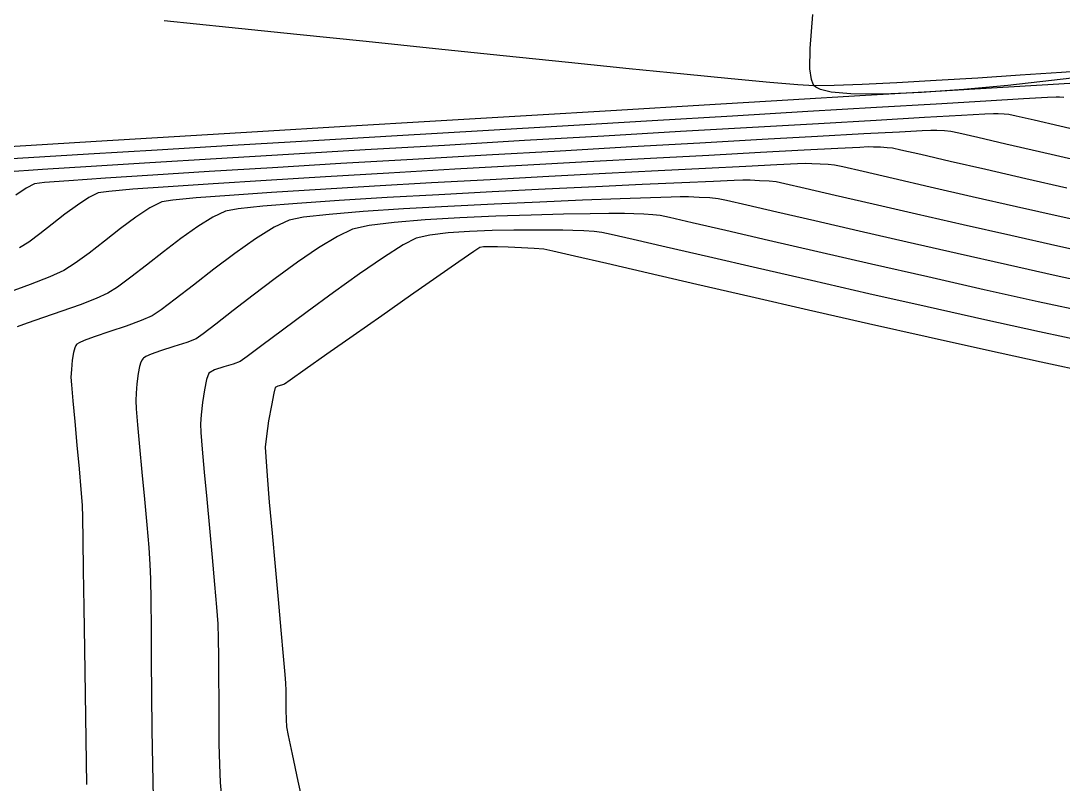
# Model space of a CAD drawing. Header units: metres. Extents: x 708868 to 711043, y 5411316 to 5413138.
# Drawn here: x 709798.53 to 709845.91, y 5411760.12 to 5411794.83 of the extents above; entities that cross this region are included whole.
import ezdxf

# ---------------------------------------------------------------- set-up
doc = ezdxf.new("R2010")
doc.units = ezdxf.units.M
for name, color, linetype in [('Rionegro 2010_Contours', 7, 'Continuous'), ('Rionegro 2014_Contours', 7, 'Continuous'), ('Rionegro 2018_Contours', 7, 'Continuous')]:
    doc.layers.add(name, color=color, linetype=linetype)

msp = doc.modelspace()

# ---------------------------------------------------------------- linework, layer by layer
at = {"layer": 'Rionegro 2010_Contours'}
for points in [[(709847.232, 5411792.33, 232), (709845.38, 5411792.11, 232), (709843.4, 5411791.896, 232), (709841.394, 5411791.708, 232), (709839.466, 5411791.567, 232), (709837.719, 5411791.493, 232), (709836.256, 5411791.507, 232), (709835.36, 5411791.594, 232), (709834.882, 5411791.71, 232), (709834.668, 5411791.815, 232), (709834.595, 5411791.876, 232), (709834.542, 5411791.947, 232), (709834.461, 5411792.16, 232), (709834.395, 5411792.647, 232), (709834.4, 5411793.574, 232), (709834.533, 5411795.112, 232)], [(709846.951, 5411792.028, 233), (709845.213, 5411791.925, 233), (709842.912, 5411791.788, 233), (709840.125, 5411791.622, 233), (709836.925, 5411791.431, 233), (709833.388, 5411791.22, 233), (709829.589, 5411790.993, 233), (709825.603, 5411790.755, 233), (709821.504, 5411790.511, 233), (709817.369, 5411790.264, 233), (709813.271, 5411790.019, 233), (709809.286, 5411789.781, 233), (709805.49, 5411789.555, 233), (709801.955, 5411789.343, 233), (709798.759, 5411789.153, 233), (709795.976, 5411788.986, 233)], [(709845.933, 5411791.349, 234), (709845.744, 5411791.358, 234), (709845.592, 5411791.361, 234), (709845.2, 5411791.339, 234), (709844.109, 5411791.276, 234), (709842.396, 5411791.176, 234), (709840.139, 5411791.044, 234), (709837.416, 5411790.885, 234), (709834.304, 5411790.702, 234), (709830.881, 5411790.501, 234), (709827.224, 5411790.286, 234), (709823.411, 5411790.061, 234), (709819.52, 5411789.832, 234), (709815.628, 5411789.601, 234), (709811.813, 5411789.375, 234), (709808.151, 5411789.157, 234), (709804.722, 5411788.952, 234), (709801.603, 5411788.764, 234), (709798.87, 5411788.598, 234), (709796.602, 5411788.459, 234)], [(709846.488, 5411788.498, 236), (709844.828, 5411788.878, 236), (709843.301, 5411789.229, 236), (709842.036, 5411789.522, 236), (709841.159, 5411789.724, 236), (709840.799, 5411789.804, 236), (709840.52, 5411789.828, 236), (709840.173, 5411789.844, 236), (709839.894, 5411789.85, 236), (709839.506, 5411789.83, 236), (709838.465, 5411789.774, 236), (709836.852, 5411789.685, 236), (709834.747, 5411789.569, 236), (709832.231, 5411789.429, 236), (709829.387, 5411789.27, 236), (709826.295, 5411789.096, 236), (709823.037, 5411788.911, 236), (709819.693, 5411788.72, 236), (709816.345, 5411788.527, 236), (709813.073, 5411788.336, 236), (709809.96, 5411788.151, 236), (709807.086, 5411787.977, 236), (709804.533, 5411787.818, 236), (709802.381, 5411787.678, 236), (709800.712, 5411787.562, 236), (709799.607, 5411787.474, 236), (709799.147, 5411787.419, 236), (709798.764, 5411787.223, 236), (709798.3, 5411786.905, 236)], [(709846.079, 5411787.223, 237), (709844.204, 5411787.648, 237), (709842.393, 5411788.064, 237), (709840.766, 5411788.439, 237), (709839.438, 5411788.747, 237), (709838.529, 5411788.956, 237), (709838.155, 5411789.038, 237), (709837.914, 5411789.061, 237), (709837.601, 5411789.079, 237), (709837.288, 5411789.091, 237), (709837.045, 5411789.094, 237), (709836.666, 5411789.076, 237), (709835.67, 5411789.025, 237), (709834.138, 5411788.945, 237), (709832.152, 5411788.84, 237), (709829.794, 5411788.714, 237), (709827.144, 5411788.571, 237), (709824.285, 5411788.415, 237), (709821.296, 5411788.249, 237), (709818.261, 5411788.079, 237), (709815.259, 5411787.907, 237), (709812.373, 5411787.738, 237), (709809.684, 5411787.576, 237), (709807.273, 5411787.424, 237), (709805.222, 5411787.287, 237), (709803.612, 5411787.17, 237), (709802.524, 5411787.074, 237), (709802.04, 5411787.006, 237), (709801.61, 5411786.795, 237), (709801.096, 5411786.456, 237), (709800.533, 5411786.036, 237), (709799.955, 5411785.584, 237), (709799.396, 5411785.147, 237), (709798.89, 5411784.773, 237), (709798.471, 5411784.51, 237)], [(709847.749, 5411785.49, 238), (709845.821, 5411785.915, 238), (709843.793, 5411786.372, 238), (709841.77, 5411786.833, 238), (709839.862, 5411787.272, 238), (709838.174, 5411787.663, 238), (709836.815, 5411787.977, 238), (709835.892, 5411788.189, 238), (709835.512, 5411788.272, 238), (709835.226, 5411788.299, 238), (709834.855, 5411788.32, 238), (709834.484, 5411788.334, 238), (709834.196, 5411788.339, 238), (709833.831, 5411788.323, 238), (709832.899, 5411788.279, 238), (709831.48, 5411788.21, 238), (709829.654, 5411788.119, 238), (709827.5, 5411788.01, 238), (709825.097, 5411787.886, 238), (709822.526, 5411787.751, 238), (709819.866, 5411787.608, 238), (709817.196, 5411787.461, 238), (709814.596, 5411787.313, 238), (709812.146, 5411787.167, 238), (709809.926, 5411787.026, 238), (709808.015, 5411786.895, 238), (709806.492, 5411786.777, 238), (709805.438, 5411786.675, 238), (709804.932, 5411786.593, 238), (709804.395, 5411786.329, 238), (709803.754, 5411785.906, 238), (709803.051, 5411785.382, 238), (709802.33, 5411784.818, 238), (709801.631, 5411784.273, 238), (709801, 5411783.806, 238), (709800.477, 5411783.477, 238), (709799.846, 5411783.191, 238), (709798.948, 5411782.839, 238), (709797.913, 5411782.458, 238)], [(709847.663, 5411784.149, 239), (709845.669, 5411784.585, 239), (709843.534, 5411785.063, 239), (709841.357, 5411785.556, 239), (709839.235, 5411786.042, 239), (709837.266, 5411786.496, 239), (709835.547, 5411786.894, 239), (709834.176, 5411787.211, 239), (709833.251, 5411787.423, 239), (709832.869, 5411787.506, 239), (709832.538, 5411787.537, 239), (709832.109, 5411787.562, 239), (709831.68, 5411787.578, 239), (709831.347, 5411787.583, 239), (709830.96, 5411787.569, 239), (709830.006, 5411787.529, 239), (709828.577, 5411787.467, 239), (709826.765, 5411787.384, 239), (709824.663, 5411787.286, 239), (709822.361, 5411787.174, 239), (709819.952, 5411787.053, 239), (709817.528, 5411786.924, 239), (709815.181, 5411786.791, 239), (709813.004, 5411786.658, 239), (709811.087, 5411786.527, 239), (709809.524, 5411786.402, 239), (709808.405, 5411786.285, 239), (709807.824, 5411786.18, 239), (709807.255, 5411785.908, 239), (709806.565, 5411785.472, 239), (709805.8, 5411784.926, 239), (709805.007, 5411784.324, 239), (709804.233, 5411783.721, 239), (709803.523, 5411783.17, 239), (709802.924, 5411782.726, 239), (709802.483, 5411782.444, 239), (709801.952, 5411782.205, 239), (709801.22, 5411781.923, 239), (709800.387, 5411781.625, 239), (709799.552, 5411781.334, 239), (709798.816, 5411781.076, 239), (709798.365, 5411780.909, 239)], [(709847.053, 5411781.564, 241), (709844.777, 5411782.058, 241), (709842.31, 5411782.605, 241), (709839.749, 5411783.183, 241), (709837.196, 5411783.765, 241), (709834.749, 5411784.327, 241), (709832.507, 5411784.844, 241), (709830.57, 5411785.293, 241), (709829.038, 5411785.647, 241), (709828.009, 5411785.882, 241), (709827.583, 5411785.974, 241), (709827.26, 5411786.006, 241), (709826.842, 5411786.034, 241), (709826.393, 5411786.055, 241), (709825.974, 5411786.068, 241), (709825.648, 5411786.072, 241), (709825.254, 5411786.068, 241), (709824.4, 5411786.055, 241), (709823.19, 5411786.032, 241), (709821.729, 5411785.994, 241), (709820.125, 5411785.941, 241), (709818.48, 5411785.87, 241), (709816.901, 5411785.778, 241), (709815.492, 5411785.663, 241), (709814.36, 5411785.522, 241), (709813.609, 5411785.354, 241), (709812.92, 5411785.031, 241), (709812.063, 5411784.511, 241), (709811.098, 5411783.852, 241), (709810.088, 5411783.116, 241), (709809.093, 5411782.362, 241), (709808.175, 5411781.652, 241), (709807.394, 5411781.044, 241), (709806.814, 5411780.599, 241), (709806.494, 5411780.378, 241), (709806.07, 5411780.207, 241), (709805.488, 5411780.02, 241), (709804.876, 5411779.826, 241), (709804.449, 5411779.673, 241), (709804.208, 5411779.562, 241), (709804.1, 5411779.49, 241), (709804.065, 5411779.456, 241), (709804.038, 5411779.417, 241), (709803.988, 5411779.317, 241), (709803.924, 5411779.118, 241), (709803.858, 5411778.789, 241), (709803.8, 5411778.332, 241), (709803.766, 5411777.899, 241), (709803.749, 5411777.568, 241), (709803.768, 5411777.194, 241), (709803.83, 5411776.458, 241), (709803.922, 5411775.46, 241), (709804.031, 5411774.302, 241), (709804.145, 5411773.087, 241), (709804.252, 5411771.914, 241), (709804.338, 5411770.888, 241), (709804.392, 5411770.108, 241), (709804.413, 5411769.462, 241), (709804.43, 5411768.476, 241), (709804.444, 5411767.223, 241), (709804.456, 5411765.776, 241), (709804.47, 5411764.207, 241), (709804.487, 5411762.591, 241), (709804.509, 5411760.999, 241), (709804.537, 5411759.503, 241)], [(709847.104, 5411780.197, 242), (709844.833, 5411780.685, 242), (709842.345, 5411781.233, 242), (709839.729, 5411781.819, 242), (709837.075, 5411782.421, 242), (709834.473, 5411783.016, 242), (709832.011, 5411783.583, 242), (709829.779, 5411784.099, 242), (709827.867, 5411784.542, 242), (709826.363, 5411784.889, 242), (709825.358, 5411785.119, 242), (709824.94, 5411785.209, 242), (709824.583, 5411785.244, 242), (709824.12, 5411785.274, 242), (709823.623, 5411785.298, 242), (709823.159, 5411785.312, 242), (709822.799, 5411785.317, 242), (709822.445, 5411785.318, 242), (709821.794, 5411785.319, 242), (709820.933, 5411785.314, 242), (709819.949, 5411785.294, 242), (709818.928, 5411785.254, 242), (709817.955, 5411785.186, 242), (709817.118, 5411785.084, 242), (709816.501, 5411784.941, 242), (709815.901, 5411784.638, 242), (709815.012, 5411784.074, 242), (709813.927, 5411783.328, 242), (709812.738, 5411782.477, 242), (709811.539, 5411781.597, 242), (709810.423, 5411780.767, 242), (709809.483, 5411780.063, 242), (709808.811, 5411779.564, 242), (709808.5, 5411779.345, 242), (709808.179, 5411779.226, 242), (709807.748, 5411779.101, 242), (709807.337, 5411778.963, 242), (709807.078, 5411778.805, 242), (709806.969, 5411778.528, 242), (709806.868, 5411778.045, 242), (709806.784, 5411777.471, 242), (709806.723, 5411776.919, 242), (709806.693, 5411776.505, 242), (709806.711, 5411776.116, 242), (709806.772, 5411775.352, 242), (709806.866, 5411774.309, 242), (709806.98, 5411773.079, 242), (709807.104, 5411771.756, 242), (709807.227, 5411770.435, 242), (709807.337, 5411769.208, 242), (709807.424, 5411768.17, 242), (709807.476, 5411767.415, 242), (709807.5, 5411766.741, 242), (709807.512, 5411765.914, 242), (709807.517, 5411764.978, 242), (709807.519, 5411763.977, 242), (709807.522, 5411762.954, 242), (709807.532, 5411761.954, 242), (709807.552, 5411761.02, 242), (709807.588, 5411760.196, 242), (709807.643, 5411759.527, 242)], [(709847.168, 5411778.828, 243), (709844.912, 5411779.308, 243), (709842.421, 5411779.853, 243), (709839.775, 5411780.442, 243), (709837.054, 5411781.056, 243), (709834.339, 5411781.675, 243), (709831.712, 5411782.278, 243), (709829.252, 5411782.845, 243), (709827.041, 5411783.356, 243), (709825.159, 5411783.792, 243), (709823.687, 5411784.131, 243), (709822.706, 5411784.355, 243), (709822.297, 5411784.443, 243), (709821.867, 5411784.481, 243), (709821.284, 5411784.514, 243), (709820.681, 5411784.539, 243), (709820.192, 5411784.556, 243), (709819.95, 5411784.561, 243), (709819.776, 5411784.561, 243), (709819.56, 5411784.554, 243), (709819.393, 5411784.528, 243), (709819.12, 5411784.346, 243), (709818.434, 5411783.871, 243), (709817.44, 5411783.177, 243), (709816.241, 5411782.336, 243), (709814.94, 5411781.423, 243), (709813.639, 5411780.509, 243), (709812.442, 5411779.668, 243), (709811.453, 5411778.972, 243), (709810.773, 5411778.496, 243), (709810.506, 5411778.312, 243), (709810.372, 5411778.266, 243), (709810.203, 5411778.215, 243), (709810.091, 5411778.155, 243), (709810.025, 5411777.905, 243), (709809.914, 5411777.345, 243), (709809.791, 5411776.639, 243), (709809.688, 5411775.95, 243), (709809.636, 5411775.442, 243), (709809.656, 5411775.007, 243), (709809.721, 5411774.137, 243), (709809.821, 5411772.943, 243), (709809.944, 5411771.534, 243), (709810.08, 5411770.021, 243), (709810.218, 5411768.512, 243), (709810.346, 5411767.118, 243), (709810.453, 5411765.949, 243), (709810.528, 5411765.113, 243), (709810.56, 5411764.722, 243), (709810.569, 5411764.386, 243), (709810.571, 5411763.954, 243), (709810.573, 5411763.49, 243), (709810.581, 5411763.059, 243), (709810.603, 5411762.725, 243), (709810.677, 5411762.339, 243), (709810.858, 5411761.483, 243), (709811.123, 5411760.256, 243), (709811.449, 5411758.754, 243)]]:
    msp.add_polyline3d(points, dxfattribs=at)
at = {"layer": 'Rionegro 2014_Contours'}
for points in [[(709847.563, 5411792.602, 232), (709845.834, 5411792.481, 232), (709843.96, 5411792.354, 232), (709842.029, 5411792.228, 232), (709840.13, 5411792.111, 232), (709838.349, 5411792.009, 232), (709836.775, 5411791.931, 232), (709835.494, 5411791.884, 232), (709834.595, 5411791.876, 232), (709833.851, 5411791.919, 232), (709832.569, 5411792.026, 232), (709830.817, 5411792.189, 232), (709828.662, 5411792.399, 232), (709826.173, 5411792.649, 232), (709823.416, 5411792.931, 232), (709820.459, 5411793.236, 232), (709817.371, 5411793.558, 232), (709814.217, 5411793.886, 232), (709811.066, 5411794.214, 232), (709807.986, 5411794.534, 232), (709805.043, 5411794.837, 232)], [(709846.951, 5411792.028, 233), (709845.213, 5411791.925, 233), (709842.912, 5411791.788, 233), (709840.125, 5411791.622, 233), (709836.925, 5411791.431, 233), (709833.388, 5411791.22, 233), (709829.589, 5411790.993, 233), (709825.603, 5411790.755, 233), (709821.504, 5411790.511, 233), (709817.369, 5411790.264, 233), (709813.271, 5411790.019, 233), (709809.286, 5411789.781, 233), (709805.49, 5411789.555, 233), (709801.955, 5411789.343, 233), (709798.759, 5411789.153, 233), (709795.976, 5411788.986, 233)], [(709845.933, 5411791.349, 234), (709845.744, 5411791.358, 234), (709845.592, 5411791.361, 234), (709845.2, 5411791.339, 234), (709844.109, 5411791.276, 234), (709842.396, 5411791.176, 234), (709840.139, 5411791.044, 234), (709837.416, 5411790.885, 234), (709834.304, 5411790.702, 234), (709830.881, 5411790.501, 234), (709827.224, 5411790.286, 234), (709823.411, 5411790.061, 234), (709819.52, 5411789.832, 234), (709815.628, 5411789.601, 234), (709811.813, 5411789.375, 234), (709808.151, 5411789.157, 234), (709804.722, 5411788.952, 234), (709801.603, 5411788.764, 234), (709798.87, 5411788.598, 234), (709796.602, 5411788.459, 234)], [(709847.117, 5411789.725, 235), (709845.75, 5411790.039, 235), (709844.592, 5411790.307, 235), (709843.777, 5411790.495, 235), (709843.442, 5411790.57, 235), (709843.227, 5411790.588, 235), (709842.959, 5411790.601, 235), (709842.743, 5411790.605, 235), (709842.351, 5411790.584, 235), (709841.28, 5411790.524, 235), (709839.608, 5411790.429, 235), (709837.414, 5411790.304, 235), (709834.78, 5411790.153, 235), (709831.785, 5411789.981, 235), (709828.508, 5411789.793, 235), (709825.029, 5411789.591, 235), (709821.428, 5411789.382, 235), (709817.785, 5411789.169, 235), (709814.179, 5411788.958, 235), (709810.691, 5411788.751, 235), (709807.399, 5411788.555, 235), (709804.385, 5411788.372, 235), (709801.727, 5411788.209, 235), (709799.505, 5411788.069, 235), (709797.799, 5411787.956, 235)], [(709846.488, 5411788.498, 236), (709844.828, 5411788.878, 236), (709843.301, 5411789.229, 236), (709842.036, 5411789.522, 236), (709841.159, 5411789.724, 236), (709840.799, 5411789.804, 236), (709840.52, 5411789.828, 236), (709840.173, 5411789.844, 236), (709839.894, 5411789.85, 236), (709839.506, 5411789.83, 236), (709838.465, 5411789.774, 236), (709836.852, 5411789.685, 236), (709834.747, 5411789.569, 236), (709832.231, 5411789.429, 236), (709829.387, 5411789.27, 236), (709826.295, 5411789.096, 236), (709823.037, 5411788.911, 236), (709819.693, 5411788.72, 236), (709816.345, 5411788.527, 236), (709813.073, 5411788.336, 236), (709809.96, 5411788.151, 236), (709807.086, 5411787.977, 236), (709804.533, 5411787.818, 236), (709802.381, 5411787.678, 236), (709800.712, 5411787.562, 236), (709799.607, 5411787.474, 236), (709799.147, 5411787.419, 236), (709798.764, 5411787.223, 236), (709798.3, 5411786.905, 236)], [(709846.079, 5411787.223, 237), (709844.204, 5411787.648, 237), (709842.393, 5411788.064, 237), (709840.766, 5411788.439, 237), (709839.438, 5411788.747, 237), (709838.529, 5411788.956, 237), (709838.155, 5411789.038, 237), (709837.914, 5411789.061, 237), (709837.601, 5411789.079, 237), (709837.288, 5411789.091, 237), (709837.045, 5411789.094, 237), (709836.666, 5411789.076, 237), (709835.67, 5411789.025, 237), (709834.138, 5411788.945, 237), (709832.152, 5411788.84, 237), (709829.794, 5411788.714, 237), (709827.144, 5411788.571, 237), (709824.285, 5411788.415, 237), (709821.296, 5411788.249, 237), (709818.261, 5411788.079, 237), (709815.259, 5411787.907, 237), (709812.373, 5411787.738, 237), (709809.684, 5411787.576, 237), (709807.273, 5411787.424, 237), (709805.222, 5411787.287, 237), (709803.612, 5411787.17, 237), (709802.524, 5411787.074, 237), (709802.04, 5411787.006, 237), (709801.61, 5411786.795, 237), (709801.096, 5411786.456, 237), (709800.533, 5411786.036, 237), (709799.955, 5411785.584, 237), (709799.396, 5411785.147, 237), (709798.89, 5411784.773, 237), (709798.471, 5411784.51, 237)], [(709847.749, 5411785.49, 238), (709845.821, 5411785.915, 238), (709843.793, 5411786.372, 238), (709841.77, 5411786.833, 238), (709839.862, 5411787.272, 238), (709838.174, 5411787.663, 238), (709836.815, 5411787.977, 238), (709835.892, 5411788.189, 238), (709835.512, 5411788.272, 238), (709835.226, 5411788.299, 238), (709834.855, 5411788.32, 238), (709834.484, 5411788.334, 238), (709834.196, 5411788.339, 238), (709833.831, 5411788.323, 238), (709832.899, 5411788.279, 238), (709831.48, 5411788.21, 238), (709829.654, 5411788.119, 238), (709827.5, 5411788.01, 238), (709825.097, 5411787.886, 238), (709822.526, 5411787.751, 238), (709819.866, 5411787.608, 238), (709817.196, 5411787.461, 238), (709814.596, 5411787.313, 238), (709812.146, 5411787.167, 238), (709809.926, 5411787.026, 238), (709808.015, 5411786.895, 238), (709806.492, 5411786.777, 238), (709805.438, 5411786.675, 238), (709804.932, 5411786.593, 238), (709804.395, 5411786.329, 238), (709803.754, 5411785.906, 238), (709803.051, 5411785.382, 238), (709802.33, 5411784.818, 238), (709801.631, 5411784.273, 238), (709801, 5411783.806, 238), (709800.477, 5411783.477, 238), (709799.846, 5411783.191, 238), (709798.948, 5411782.839, 238), (709797.913, 5411782.458, 238)], [(709847.663, 5411784.149, 239), (709845.669, 5411784.585, 239), (709843.534, 5411785.063, 239), (709841.357, 5411785.556, 239), (709839.235, 5411786.042, 239), (709837.266, 5411786.496, 239), (709835.547, 5411786.894, 239), (709834.176, 5411787.211, 239), (709833.251, 5411787.423, 239), (709832.869, 5411787.506, 239), (709832.538, 5411787.537, 239), (709832.109, 5411787.562, 239), (709831.68, 5411787.578, 239), (709831.347, 5411787.583, 239), (709830.96, 5411787.569, 239), (709830.006, 5411787.529, 239), (709828.577, 5411787.467, 239), (709826.765, 5411787.384, 239), (709824.663, 5411787.286, 239), (709822.361, 5411787.174, 239), (709819.952, 5411787.053, 239), (709817.528, 5411786.924, 239), (709815.181, 5411786.791, 239), (709813.004, 5411786.658, 239), (709811.087, 5411786.527, 239), (709809.524, 5411786.402, 239), (709808.405, 5411786.285, 239), (709807.824, 5411786.18, 239), (709807.255, 5411785.908, 239), (709806.565, 5411785.472, 239), (709805.8, 5411784.926, 239), (709805.007, 5411784.324, 239), (709804.233, 5411783.721, 239), (709803.523, 5411783.17, 239), (709802.924, 5411782.726, 239), (709802.483, 5411782.444, 239), (709801.952, 5411782.205, 239), (709801.22, 5411781.923, 239), (709800.387, 5411781.625, 239), (709799.552, 5411781.334, 239), (709798.816, 5411781.076, 239), (709798.365, 5411780.909, 239)], [(709847.623, 5411782.8, 240), (709845.59, 5411783.241, 240), (709843.385, 5411783.73, 240), (709841.097, 5411784.246, 240), (709838.816, 5411784.766, 240), (709836.629, 5411785.268, 240), (709834.626, 5411785.731, 240), (709832.895, 5411786.131, 240), (709831.526, 5411786.448, 240), (709830.607, 5411786.658, 240), (709830.226, 5411786.74, 240), (709829.85, 5411786.776, 240), (709829.363, 5411786.804, 240), (709828.876, 5411786.822, 240), (709828.497, 5411786.828, 240), (709828.096, 5411786.817, 240), (709827.154, 5411786.786, 240), (709825.773, 5411786.736, 240), (709824.058, 5411786.671, 240), (709822.112, 5411786.59, 240), (709820.038, 5411786.497, 240), (709817.941, 5411786.392, 240), (709815.923, 5411786.279, 240), (709814.088, 5411786.158, 240), (709812.539, 5411786.031, 240), (709811.381, 5411785.9, 240), (709810.717, 5411785.767, 240), (709810.038, 5411785.442, 240), (709809.197, 5411784.914, 240), (709808.261, 5411784.254, 240), (709807.296, 5411783.531, 240), (709806.369, 5411782.815, 240), (709805.548, 5411782.176, 240), (709804.899, 5411781.685, 240), (709804.489, 5411781.411, 240), (709803.998, 5411781.198, 240), (709803.32, 5411780.954, 240), (709802.571, 5411780.7, 240), (709801.865, 5411780.459, 240), (709801.411, 5411780.291, 240), (709801.174, 5411780.187, 240), (709801.078, 5411780.13, 240), (709801.052, 5411780.106, 240), (709801.026, 5411780.068, 240), (709800.979, 5411779.963, 240), (709800.921, 5411779.751, 240), (709800.865, 5411779.408, 240), (709800.824, 5411778.969, 240), (709800.805, 5411778.631, 240), (709800.825, 5411778.272, 240), (709800.887, 5411777.558, 240), (709800.976, 5411776.607, 240), (709801.077, 5411775.536, 240), (709801.175, 5411774.467, 240), (709801.257, 5411773.515, 240), (709801.308, 5411772.801, 240), (709801.325, 5411772.247, 240), (709801.344, 5411771.234, 240), (709801.365, 5411769.845, 240), (709801.389, 5411768.161, 240), (709801.415, 5411766.264, 240), (709801.444, 5411764.234, 240), (709801.475, 5411762.152, 240), (709801.509, 5411760.1, 240)], [(709847.053, 5411781.564, 241), (709844.777, 5411782.058, 241), (709842.31, 5411782.605, 241), (709839.749, 5411783.183, 241), (709837.196, 5411783.765, 241), (709834.749, 5411784.327, 241), (709832.507, 5411784.844, 241), (709830.57, 5411785.293, 241), (709829.038, 5411785.647, 241), (709828.009, 5411785.882, 241), (709827.583, 5411785.974, 241), (709827.26, 5411786.006, 241), (709826.842, 5411786.034, 241), (709826.393, 5411786.055, 241), (709825.974, 5411786.068, 241), (709825.648, 5411786.072, 241), (709825.254, 5411786.068, 241), (709824.4, 5411786.055, 241), (709823.19, 5411786.032, 241), (709821.729, 5411785.994, 241), (709820.125, 5411785.941, 241), (709818.48, 5411785.87, 241), (709816.901, 5411785.778, 241), (709815.492, 5411785.663, 241), (709814.36, 5411785.522, 241), (709813.609, 5411785.354, 241), (709812.92, 5411785.031, 241), (709812.063, 5411784.511, 241), (709811.098, 5411783.852, 241), (709810.088, 5411783.116, 241), (709809.093, 5411782.362, 241), (709808.175, 5411781.652, 241), (709807.394, 5411781.044, 241), (709806.814, 5411780.599, 241), (709806.494, 5411780.378, 241), (709806.07, 5411780.207, 241), (709805.488, 5411780.02, 241), (709804.876, 5411779.826, 241), (709804.449, 5411779.673, 241), (709804.208, 5411779.562, 241), (709804.1, 5411779.49, 241), (709804.065, 5411779.456, 241), (709804.038, 5411779.417, 241), (709803.988, 5411779.317, 241), (709803.924, 5411779.118, 241), (709803.858, 5411778.789, 241), (709803.8, 5411778.332, 241), (709803.766, 5411777.899, 241), (709803.749, 5411777.568, 241), (709803.768, 5411777.194, 241), (709803.83, 5411776.458, 241), (709803.922, 5411775.46, 241), (709804.031, 5411774.302, 241), (709804.145, 5411773.087, 241), (709804.252, 5411771.914, 241), (709804.338, 5411770.888, 241), (709804.392, 5411770.108, 241), (709804.413, 5411769.462, 241), (709804.43, 5411768.476, 241), (709804.444, 5411767.223, 241), (709804.456, 5411765.776, 241), (709804.47, 5411764.207, 241), (709804.487, 5411762.591, 241), (709804.509, 5411760.999, 241), (709804.537, 5411759.503, 241)], [(709847.104, 5411780.197, 242), (709844.833, 5411780.685, 242), (709842.345, 5411781.233, 242), (709839.729, 5411781.819, 242), (709837.075, 5411782.421, 242), (709834.473, 5411783.016, 242), (709832.011, 5411783.583, 242), (709829.779, 5411784.099, 242), (709827.867, 5411784.542, 242), (709826.363, 5411784.889, 242), (709825.358, 5411785.119, 242), (709824.94, 5411785.209, 242), (709824.583, 5411785.244, 242), (709824.12, 5411785.274, 242), (709823.623, 5411785.298, 242), (709823.159, 5411785.312, 242), (709822.799, 5411785.317, 242), (709822.445, 5411785.318, 242), (709821.794, 5411785.319, 242), (709820.933, 5411785.314, 242), (709819.949, 5411785.294, 242), (709818.928, 5411785.254, 242), (709817.955, 5411785.186, 242), (709817.118, 5411785.084, 242), (709816.501, 5411784.941, 242), (709815.901, 5411784.638, 242), (709815.012, 5411784.074, 242), (709813.927, 5411783.328, 242), (709812.738, 5411782.477, 242), (709811.539, 5411781.597, 242), (709810.423, 5411780.767, 242), (709809.483, 5411780.063, 242), (709808.811, 5411779.564, 242), (709808.5, 5411779.345, 242), (709808.179, 5411779.226, 242), (709807.748, 5411779.101, 242), (709807.337, 5411778.963, 242), (709807.078, 5411778.805, 242), (709806.969, 5411778.528, 242), (709806.868, 5411778.045, 242), (709806.784, 5411777.471, 242), (709806.723, 5411776.919, 242), (709806.693, 5411776.505, 242), (709806.711, 5411776.116, 242), (709806.772, 5411775.352, 242), (709806.866, 5411774.309, 242), (709806.98, 5411773.079, 242), (709807.104, 5411771.756, 242), (709807.227, 5411770.435, 242), (709807.337, 5411769.208, 242), (709807.424, 5411768.17, 242), (709807.476, 5411767.415, 242), (709807.5, 5411766.741, 242), (709807.512, 5411765.914, 242), (709807.517, 5411764.978, 242), (709807.519, 5411763.977, 242), (709807.522, 5411762.954, 242), (709807.532, 5411761.954, 242), (709807.552, 5411761.02, 242), (709807.588, 5411760.196, 242), (709807.643, 5411759.527, 242)], [(709847.168, 5411778.828, 243), (709844.912, 5411779.308, 243), (709842.421, 5411779.853, 243), (709839.775, 5411780.442, 243), (709837.054, 5411781.056, 243), (709834.339, 5411781.675, 243), (709831.712, 5411782.278, 243), (709829.252, 5411782.845, 243), (709827.041, 5411783.356, 243), (709825.159, 5411783.792, 243), (709823.687, 5411784.131, 243), (709822.706, 5411784.355, 243), (709822.297, 5411784.443, 243), (709821.867, 5411784.481, 243), (709821.284, 5411784.514, 243), (709820.681, 5411784.539, 243), (709820.192, 5411784.556, 243), (709819.95, 5411784.561, 243), (709819.776, 5411784.561, 243), (709819.56, 5411784.554, 243), (709819.393, 5411784.528, 243), (709819.12, 5411784.346, 243), (709818.434, 5411783.871, 243), (709817.44, 5411783.177, 243), (709816.241, 5411782.336, 243), (709814.94, 5411781.423, 243), (709813.639, 5411780.509, 243), (709812.442, 5411779.668, 243), (709811.453, 5411778.972, 243), (709810.773, 5411778.496, 243), (709810.506, 5411778.312, 243), (709810.372, 5411778.266, 243), (709810.203, 5411778.215, 243), (709810.091, 5411778.155, 243), (709810.025, 5411777.905, 243), (709809.914, 5411777.345, 243), (709809.791, 5411776.639, 243), (709809.688, 5411775.95, 243), (709809.636, 5411775.442, 243), (709809.656, 5411775.007, 243), (709809.721, 5411774.137, 243), (709809.821, 5411772.943, 243), (709809.944, 5411771.534, 243), (709810.08, 5411770.021, 243), (709810.218, 5411768.512, 243), (709810.346, 5411767.118, 243), (709810.453, 5411765.949, 243), (709810.528, 5411765.113, 243), (709810.56, 5411764.722, 243), (709810.569, 5411764.386, 243), (709810.571, 5411763.954, 243), (709810.573, 5411763.49, 243), (709810.581, 5411763.059, 243), (709810.603, 5411762.725, 243), (709810.677, 5411762.339, 243), (709810.858, 5411761.483, 243), (709811.123, 5411760.256, 243), (709811.449, 5411758.754, 243)]]:
    msp.add_polyline3d(points, dxfattribs=at)
at = {"layer": 'Rionegro 2018_Contours'}
for points in [[(709847.563, 5411792.602, 232), (709845.834, 5411792.481, 232), (709843.96, 5411792.354, 232), (709842.029, 5411792.228, 232), (709840.13, 5411792.111, 232), (709838.349, 5411792.009, 232), (709836.775, 5411791.931, 232), (709835.494, 5411791.884, 232), (709834.595, 5411791.876, 232), (709833.851, 5411791.919, 232), (709832.569, 5411792.026, 232), (709830.817, 5411792.189, 232), (709828.662, 5411792.399, 232), (709826.173, 5411792.649, 232), (709823.416, 5411792.931, 232), (709820.459, 5411793.236, 232), (709817.371, 5411793.558, 232), (709814.217, 5411793.886, 232), (709811.066, 5411794.214, 232), (709807.986, 5411794.534, 232), (709805.043, 5411794.837, 232)], [(709846.951, 5411792.028, 233), (709845.213, 5411791.925, 233), (709842.912, 5411791.788, 233), (709840.125, 5411791.622, 233), (709836.925, 5411791.431, 233), (709833.388, 5411791.22, 233), (709829.589, 5411790.993, 233), (709825.603, 5411790.755, 233), (709821.504, 5411790.511, 233), (709817.369, 5411790.264, 233), (709813.271, 5411790.019, 233), (709809.286, 5411789.781, 233), (709805.49, 5411789.555, 233), (709801.955, 5411789.343, 233), (709798.759, 5411789.153, 233), (709795.976, 5411788.986, 233)], [(709845.933, 5411791.349, 234), (709845.744, 5411791.358, 234), (709845.592, 5411791.361, 234), (709845.2, 5411791.339, 234), (709844.109, 5411791.276, 234), (709842.396, 5411791.176, 234), (709840.139, 5411791.044, 234), (709837.416, 5411790.885, 234), (709834.304, 5411790.702, 234), (709830.881, 5411790.501, 234), (709827.224, 5411790.286, 234), (709823.411, 5411790.061, 234), (709819.52, 5411789.832, 234), (709815.628, 5411789.601, 234), (709811.813, 5411789.375, 234), (709808.151, 5411789.157, 234), (709804.722, 5411788.952, 234), (709801.603, 5411788.764, 234), (709798.87, 5411788.598, 234), (709796.602, 5411788.459, 234)], [(709847.117, 5411789.725, 235), (709845.75, 5411790.039, 235), (709844.592, 5411790.307, 235), (709843.777, 5411790.495, 235), (709843.442, 5411790.57, 235), (709843.227, 5411790.588, 235), (709842.959, 5411790.601, 235), (709842.743, 5411790.605, 235), (709842.351, 5411790.584, 235), (709841.28, 5411790.524, 235), (709839.608, 5411790.429, 235), (709837.414, 5411790.304, 235), (709834.78, 5411790.153, 235), (709831.785, 5411789.981, 235), (709828.508, 5411789.793, 235), (709825.029, 5411789.591, 235), (709821.428, 5411789.382, 235), (709817.785, 5411789.169, 235), (709814.179, 5411788.958, 235), (709810.691, 5411788.751, 235), (709807.399, 5411788.555, 235), (709804.385, 5411788.372, 235), (709801.727, 5411788.209, 235), (709799.505, 5411788.069, 235), (709797.799, 5411787.956, 235)], [(709846.488, 5411788.498, 236), (709844.828, 5411788.878, 236), (709843.301, 5411789.229, 236), (709842.036, 5411789.522, 236), (709841.159, 5411789.724, 236), (709840.799, 5411789.804, 236), (709840.52, 5411789.828, 236), (709840.173, 5411789.844, 236), (709839.894, 5411789.85, 236), (709839.506, 5411789.83, 236), (709838.465, 5411789.774, 236), (709836.852, 5411789.685, 236), (709834.747, 5411789.569, 236), (709832.231, 5411789.429, 236), (709829.387, 5411789.27, 236), (709826.295, 5411789.096, 236), (709823.037, 5411788.911, 236), (709819.693, 5411788.72, 236), (709816.345, 5411788.527, 236), (709813.073, 5411788.336, 236), (709809.96, 5411788.151, 236), (709807.086, 5411787.977, 236), (709804.533, 5411787.818, 236), (709802.381, 5411787.678, 236), (709800.712, 5411787.562, 236), (709799.607, 5411787.474, 236), (709799.147, 5411787.419, 236), (709798.764, 5411787.223, 236), (709798.3, 5411786.905, 236)], [(709846.079, 5411787.223, 237), (709844.204, 5411787.648, 237), (709842.393, 5411788.064, 237), (709840.766, 5411788.439, 237), (709839.438, 5411788.747, 237), (709838.529, 5411788.956, 237), (709838.155, 5411789.038, 237), (709837.914, 5411789.061, 237), (709837.601, 5411789.079, 237), (709837.288, 5411789.091, 237), (709837.045, 5411789.094, 237), (709836.666, 5411789.076, 237), (709835.67, 5411789.025, 237), (709834.138, 5411788.945, 237), (709832.152, 5411788.84, 237), (709829.794, 5411788.714, 237), (709827.144, 5411788.571, 237), (709824.285, 5411788.415, 237), (709821.296, 5411788.249, 237), (709818.261, 5411788.079, 237), (709815.259, 5411787.907, 237), (709812.373, 5411787.738, 237), (709809.684, 5411787.576, 237), (709807.273, 5411787.424, 237), (709805.222, 5411787.287, 237), (709803.612, 5411787.17, 237), (709802.524, 5411787.074, 237), (709802.04, 5411787.006, 237), (709801.61, 5411786.795, 237), (709801.096, 5411786.456, 237), (709800.533, 5411786.036, 237), (709799.955, 5411785.584, 237), (709799.396, 5411785.147, 237), (709798.89, 5411784.773, 237), (709798.471, 5411784.51, 237)], [(709847.749, 5411785.49, 238), (709845.821, 5411785.915, 238), (709843.793, 5411786.372, 238), (709841.77, 5411786.833, 238), (709839.862, 5411787.272, 238), (709838.174, 5411787.663, 238), (709836.815, 5411787.977, 238), (709835.892, 5411788.189, 238), (709835.512, 5411788.272, 238), (709835.226, 5411788.299, 238), (709834.855, 5411788.32, 238), (709834.484, 5411788.334, 238), (709834.196, 5411788.339, 238), (709833.831, 5411788.323, 238), (709832.899, 5411788.279, 238), (709831.48, 5411788.21, 238), (709829.654, 5411788.119, 238), (709827.5, 5411788.01, 238), (709825.097, 5411787.886, 238), (709822.526, 5411787.751, 238), (709819.866, 5411787.608, 238), (709817.196, 5411787.461, 238), (709814.596, 5411787.313, 238), (709812.146, 5411787.167, 238), (709809.926, 5411787.026, 238), (709808.015, 5411786.895, 238), (709806.492, 5411786.777, 238), (709805.438, 5411786.675, 238), (709804.932, 5411786.593, 238), (709804.395, 5411786.329, 238), (709803.754, 5411785.906, 238), (709803.051, 5411785.382, 238), (709802.33, 5411784.818, 238), (709801.631, 5411784.273, 238), (709801, 5411783.806, 238), (709800.477, 5411783.477, 238), (709799.846, 5411783.191, 238), (709798.948, 5411782.839, 238), (709797.913, 5411782.458, 238)], [(709847.663, 5411784.149, 239), (709845.669, 5411784.585, 239), (709843.534, 5411785.063, 239), (709841.357, 5411785.556, 239), (709839.235, 5411786.042, 239), (709837.266, 5411786.496, 239), (709835.547, 5411786.894, 239), (709834.176, 5411787.211, 239), (709833.251, 5411787.423, 239), (709832.869, 5411787.506, 239), (709832.538, 5411787.537, 239), (709832.109, 5411787.562, 239), (709831.68, 5411787.578, 239), (709831.347, 5411787.583, 239), (709830.96, 5411787.569, 239), (709830.006, 5411787.529, 239), (709828.577, 5411787.467, 239), (709826.765, 5411787.384, 239), (709824.663, 5411787.286, 239), (709822.361, 5411787.174, 239), (709819.952, 5411787.053, 239), (709817.528, 5411786.924, 239), (709815.181, 5411786.791, 239), (709813.004, 5411786.658, 239), (709811.087, 5411786.527, 239), (709809.524, 5411786.402, 239), (709808.405, 5411786.285, 239), (709807.824, 5411786.18, 239), (709807.255, 5411785.908, 239), (709806.565, 5411785.472, 239), (709805.8, 5411784.926, 239), (709805.007, 5411784.324, 239), (709804.233, 5411783.721, 239), (709803.523, 5411783.17, 239), (709802.924, 5411782.726, 239), (709802.483, 5411782.444, 239), (709801.952, 5411782.205, 239), (709801.22, 5411781.923, 239), (709800.387, 5411781.625, 239), (709799.552, 5411781.334, 239), (709798.816, 5411781.076, 239), (709798.365, 5411780.909, 239)], [(709847.623, 5411782.8, 240), (709845.59, 5411783.241, 240), (709843.385, 5411783.73, 240), (709841.097, 5411784.246, 240), (709838.816, 5411784.766, 240), (709836.629, 5411785.268, 240), (709834.626, 5411785.731, 240), (709832.895, 5411786.131, 240), (709831.526, 5411786.448, 240), (709830.607, 5411786.658, 240), (709830.226, 5411786.74, 240), (709829.85, 5411786.776, 240), (709829.363, 5411786.804, 240), (709828.876, 5411786.822, 240), (709828.497, 5411786.828, 240), (709828.096, 5411786.817, 240), (709827.154, 5411786.786, 240), (709825.773, 5411786.736, 240), (709824.058, 5411786.671, 240), (709822.112, 5411786.59, 240), (709820.038, 5411786.497, 240), (709817.941, 5411786.392, 240), (709815.923, 5411786.279, 240), (709814.088, 5411786.158, 240), (709812.539, 5411786.031, 240), (709811.381, 5411785.9, 240), (709810.717, 5411785.767, 240), (709810.038, 5411785.442, 240), (709809.197, 5411784.914, 240), (709808.261, 5411784.254, 240), (709807.296, 5411783.531, 240), (709806.369, 5411782.815, 240), (709805.548, 5411782.176, 240), (709804.899, 5411781.685, 240), (709804.489, 5411781.411, 240), (709803.998, 5411781.198, 240), (709803.32, 5411780.954, 240), (709802.571, 5411780.7, 240), (709801.865, 5411780.459, 240), (709801.411, 5411780.291, 240), (709801.174, 5411780.187, 240), (709801.078, 5411780.13, 240), (709801.052, 5411780.106, 240), (709801.026, 5411780.068, 240), (709800.979, 5411779.963, 240), (709800.921, 5411779.751, 240), (709800.865, 5411779.408, 240), (709800.824, 5411778.969, 240), (709800.805, 5411778.631, 240), (709800.825, 5411778.272, 240), (709800.887, 5411777.558, 240), (709800.976, 5411776.607, 240), (709801.077, 5411775.536, 240), (709801.175, 5411774.467, 240), (709801.257, 5411773.515, 240), (709801.308, 5411772.801, 240), (709801.325, 5411772.247, 240), (709801.344, 5411771.234, 240), (709801.365, 5411769.845, 240), (709801.389, 5411768.161, 240), (709801.415, 5411766.264, 240), (709801.444, 5411764.234, 240), (709801.475, 5411762.152, 240), (709801.509, 5411760.1, 240)], [(709847.053, 5411781.564, 241), (709844.777, 5411782.058, 241), (709842.31, 5411782.605, 241), (709839.749, 5411783.183, 241), (709837.196, 5411783.765, 241), (709834.749, 5411784.327, 241), (709832.507, 5411784.844, 241), (709830.57, 5411785.293, 241), (709829.038, 5411785.647, 241), (709828.009, 5411785.882, 241), (709827.583, 5411785.974, 241), (709827.26, 5411786.006, 241), (709826.842, 5411786.034, 241), (709826.393, 5411786.055, 241), (709825.974, 5411786.068, 241), (709825.648, 5411786.072, 241), (709825.254, 5411786.068, 241), (709824.4, 5411786.055, 241), (709823.19, 5411786.032, 241), (709821.729, 5411785.994, 241), (709820.125, 5411785.941, 241), (709818.48, 5411785.87, 241), (709816.901, 5411785.778, 241), (709815.492, 5411785.663, 241), (709814.36, 5411785.522, 241), (709813.609, 5411785.354, 241), (709812.92, 5411785.031, 241), (709812.063, 5411784.511, 241), (709811.098, 5411783.852, 241), (709810.088, 5411783.116, 241), (709809.093, 5411782.362, 241), (709808.175, 5411781.652, 241), (709807.394, 5411781.044, 241), (709806.814, 5411780.599, 241), (709806.494, 5411780.378, 241), (709806.07, 5411780.207, 241), (709805.488, 5411780.02, 241), (709804.876, 5411779.826, 241), (709804.449, 5411779.673, 241), (709804.208, 5411779.562, 241), (709804.1, 5411779.49, 241), (709804.065, 5411779.456, 241), (709804.038, 5411779.417, 241), (709803.988, 5411779.317, 241), (709803.924, 5411779.118, 241), (709803.858, 5411778.789, 241), (709803.8, 5411778.332, 241), (709803.766, 5411777.899, 241), (709803.749, 5411777.568, 241), (709803.768, 5411777.194, 241), (709803.83, 5411776.458, 241), (709803.922, 5411775.46, 241), (709804.031, 5411774.302, 241), (709804.145, 5411773.087, 241), (709804.252, 5411771.914, 241), (709804.338, 5411770.888, 241), (709804.392, 5411770.108, 241), (709804.413, 5411769.462, 241), (709804.43, 5411768.476, 241), (709804.444, 5411767.223, 241), (709804.456, 5411765.776, 241), (709804.47, 5411764.207, 241), (709804.487, 5411762.591, 241), (709804.509, 5411760.999, 241), (709804.537, 5411759.503, 241)], [(709847.104, 5411780.197, 242), (709844.833, 5411780.685, 242), (709842.345, 5411781.233, 242), (709839.729, 5411781.819, 242), (709837.075, 5411782.421, 242), (709834.473, 5411783.016, 242), (709832.011, 5411783.583, 242), (709829.779, 5411784.099, 242), (709827.867, 5411784.542, 242), (709826.363, 5411784.889, 242), (709825.358, 5411785.119, 242), (709824.94, 5411785.209, 242), (709824.583, 5411785.244, 242), (709824.12, 5411785.274, 242), (709823.623, 5411785.298, 242), (709823.159, 5411785.312, 242), (709822.799, 5411785.317, 242), (709822.445, 5411785.318, 242), (709821.794, 5411785.319, 242), (709820.933, 5411785.314, 242), (709819.949, 5411785.294, 242), (709818.928, 5411785.254, 242), (709817.955, 5411785.186, 242), (709817.118, 5411785.084, 242), (709816.501, 5411784.941, 242), (709815.901, 5411784.638, 242), (709815.012, 5411784.074, 242), (709813.927, 5411783.328, 242), (709812.738, 5411782.477, 242), (709811.539, 5411781.597, 242), (709810.423, 5411780.767, 242), (709809.483, 5411780.063, 242), (709808.811, 5411779.564, 242), (709808.5, 5411779.345, 242), (709808.179, 5411779.226, 242), (709807.748, 5411779.101, 242), (709807.337, 5411778.963, 242), (709807.078, 5411778.805, 242), (709806.969, 5411778.528, 242), (709806.868, 5411778.045, 242), (709806.784, 5411777.471, 242), (709806.723, 5411776.919, 242), (709806.693, 5411776.505, 242), (709806.711, 5411776.116, 242), (709806.772, 5411775.352, 242), (709806.866, 5411774.309, 242), (709806.98, 5411773.079, 242), (709807.104, 5411771.756, 242), (709807.227, 5411770.435, 242), (709807.337, 5411769.208, 242), (709807.424, 5411768.17, 242), (709807.476, 5411767.415, 242), (709807.5, 5411766.741, 242), (709807.512, 5411765.914, 242), (709807.517, 5411764.978, 242), (709807.519, 5411763.977, 242), (709807.522, 5411762.954, 242), (709807.532, 5411761.954, 242), (709807.552, 5411761.02, 242), (709807.588, 5411760.196, 242), (709807.643, 5411759.527, 242)], [(709847.168, 5411778.828, 243), (709844.912, 5411779.308, 243), (709842.421, 5411779.853, 243), (709839.775, 5411780.442, 243), (709837.054, 5411781.056, 243), (709834.339, 5411781.675, 243), (709831.712, 5411782.278, 243), (709829.252, 5411782.845, 243), (709827.041, 5411783.356, 243), (709825.159, 5411783.792, 243), (709823.687, 5411784.131, 243), (709822.706, 5411784.355, 243), (709822.297, 5411784.443, 243), (709821.867, 5411784.481, 243), (709821.284, 5411784.514, 243), (709820.681, 5411784.539, 243), (709820.192, 5411784.556, 243), (709819.95, 5411784.561, 243), (709819.776, 5411784.561, 243), (709819.56, 5411784.554, 243), (709819.393, 5411784.528, 243), (709819.12, 5411784.346, 243), (709818.434, 5411783.871, 243), (709817.44, 5411783.177, 243), (709816.241, 5411782.336, 243), (709814.94, 5411781.423, 243), (709813.639, 5411780.509, 243), (709812.442, 5411779.668, 243), (709811.453, 5411778.972, 243), (709810.773, 5411778.496, 243), (709810.506, 5411778.312, 243), (709810.372, 5411778.266, 243), (709810.203, 5411778.215, 243), (709810.091, 5411778.155, 243), (709810.025, 5411777.905, 243), (709809.914, 5411777.345, 243), (709809.791, 5411776.639, 243), (709809.688, 5411775.95, 243), (709809.636, 5411775.442, 243), (709809.656, 5411775.007, 243), (709809.721, 5411774.137, 243), (709809.821, 5411772.943, 243), (709809.944, 5411771.534, 243), (709810.08, 5411770.021, 243), (709810.218, 5411768.512, 243), (709810.346, 5411767.118, 243), (709810.453, 5411765.949, 243), (709810.528, 5411765.113, 243), (709810.56, 5411764.722, 243), (709810.569, 5411764.386, 243), (709810.571, 5411763.954, 243), (709810.573, 5411763.49, 243), (709810.581, 5411763.059, 243), (709810.603, 5411762.725, 243), (709810.677, 5411762.339, 243), (709810.858, 5411761.483, 243), (709811.123, 5411760.256, 243), (709811.449, 5411758.754, 243)]]:
    msp.add_polyline3d(points, dxfattribs=at)

doc.saveas('drawing.dxf')
